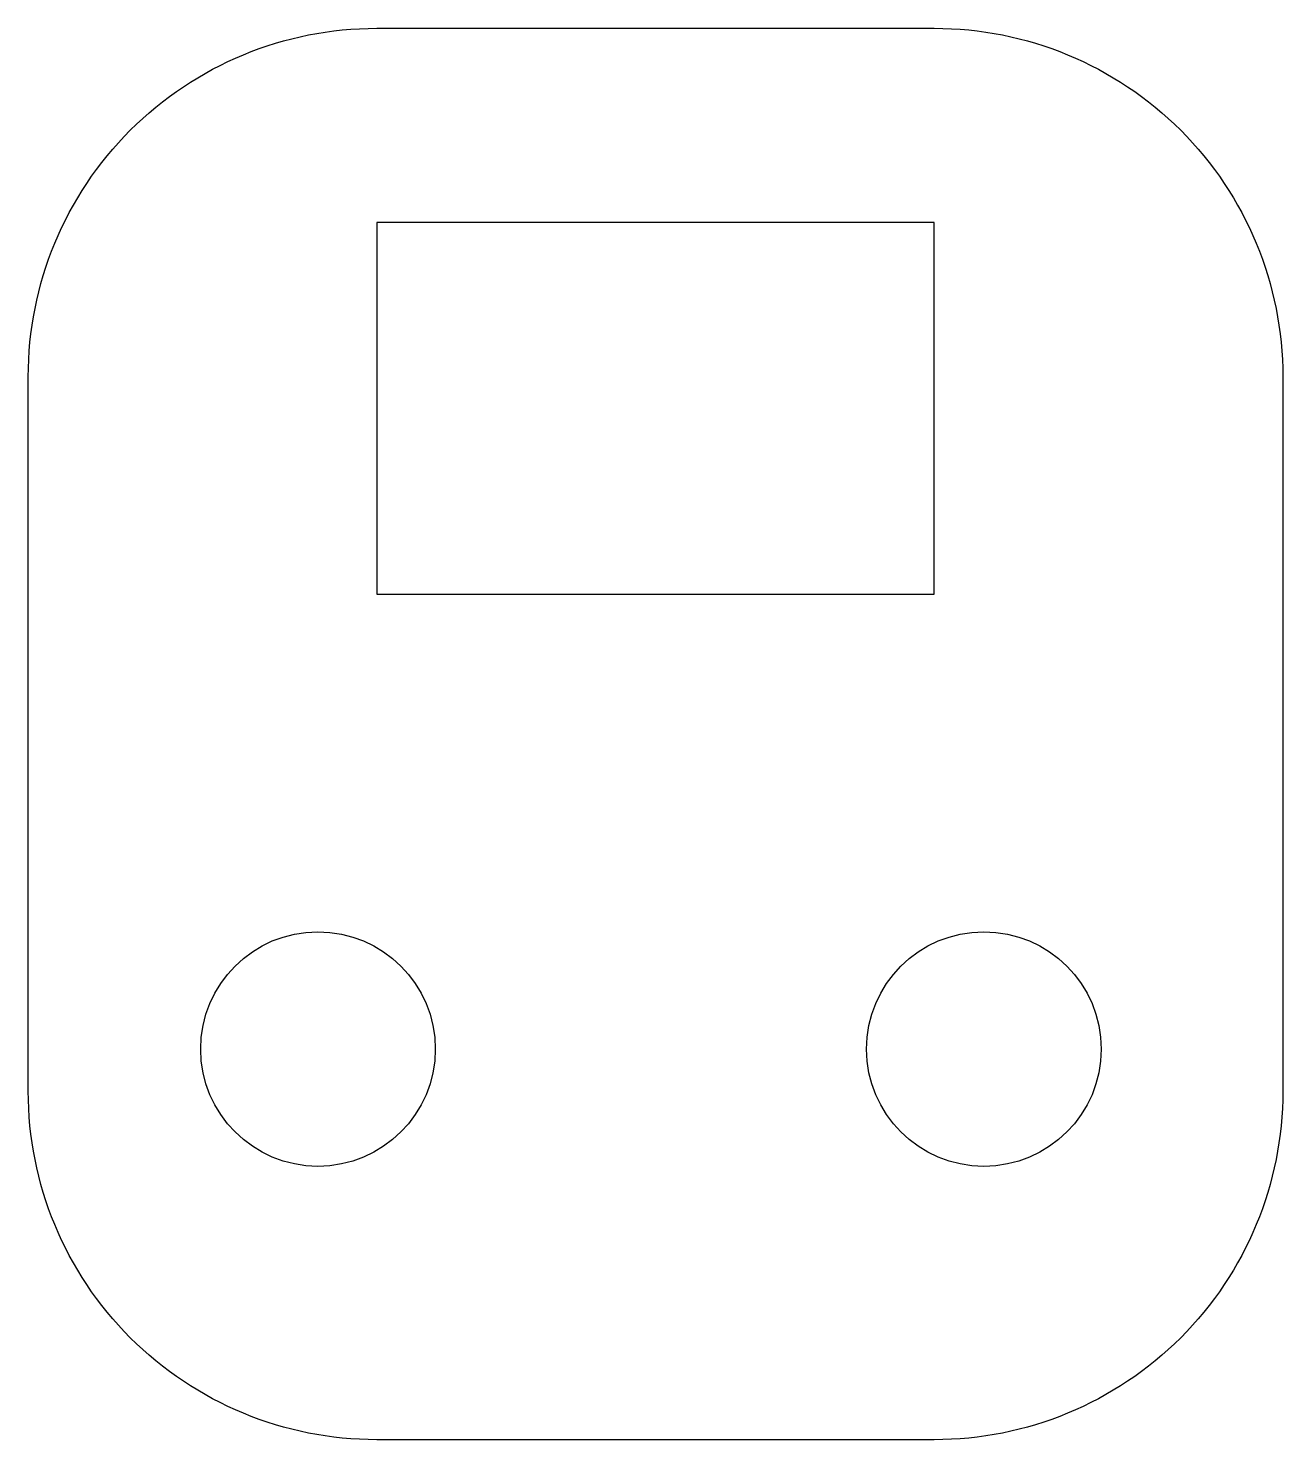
# Model space of a CAD drawing. Header units: millimetres. Extents: x -184.1 to -157.1, y 209.8 to 240.2.
import ezdxf

# ---------------------------------------------------------------- set-up
doc = ezdxf.new("R2010")
doc.units = ezdxf.units.MM
doc.layers.get('0').update_dxf_attribs({"linetype": 'CONTINUOUS'})

msp = doc.modelspace()

# ---------------------------------------------------------------- linework, layer by layer
msp.add_lwpolyline([(-157.092, 217.296, -0.414214), (-164.592, 209.796), (-176.592, 209.796, -0.414214), (-184.092, 217.296), (-184.092, 232.679, -0.414214), (-176.592, 240.179), (-164.592, 240.179, -0.414214), (-157.092, 232.679)], format="xyb", close=True)
msp.add_lwpolyline([(-176.592, 235.996), (-176.592, 227.996), (-164.592, 227.996), (-164.592, 235.996)], close=True)
for centre in [(-177.856, 218.206), (-163.524, 218.206)]:
    msp.add_circle(centre, 2.525)

doc.saveas('drawing.dxf')
